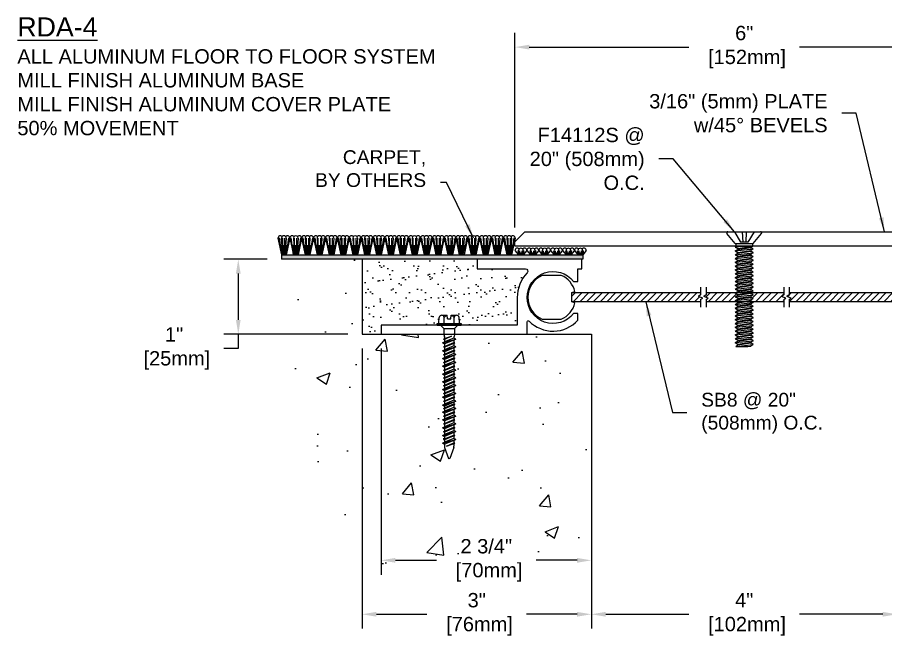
# Model space of a CAD drawing. Header units: inches. Extents: x 1.8 to 35.6, y -0.7 to 7.4.
# Drawn here: x 1.84 to 13.21, y -0.73 to 7.36 of the extents above; entities that cross this region are included whole.
import ezdxf

# ---------------------------------------------------------------- set-up
doc = ezdxf.new("R2010")
doc.units = ezdxf.units.IN
doc.header["$MEASUREMENT"] = 0
for name, color, linetype in [('Anchors', 4, 'Continuous'), ('Conditions', 1, 'Continuous'), ('Dimensions', 3, 'Continuous'), ('Metals', 7, 'Continuous'), ('TEXT', 2, 'Continuous')]:
    doc.layers.add(name, color=color, linetype=linetype)
doc.styles.add('ARIAL', font='arial.ttf')
doc.styles.get("Standard").update_dxf_attribs({"font": 'arial.ttf'})
doc.dimstyles.new('Arial', dxfattribs={"dimtxt": 0.1875, "dimasz": 0.1875, "dimexe": 0.1875, "dimexo": 0.1875, "dimgap": 0.1875, "dimtad": 0, "dimtih": 1, "dimtoh": 1, "dimdec": 4, "dimzin": 3, "dimdsep": 46, "dimlunit": 4, "dimtxsty": 'ARIAL', "dimcen": 0.1875, "dimadec": 0, "dimazin": 0, "dimtfac": 1, "dimtdec": 4, "dimtofl": 0, "dimtmove": 0, "dimatfit": 3, "dimfxl": 0, "dimfrac": 2, "dimtolj": 1, "dimtzin": 0, "dimarcsym": 0})

# ---------------------------------------------------------------- blocks, each defined once
blk = doc.blocks.new('F14112S')
for p, q in [((-0.214, 0), (0.214, 0)), ((-0.128, 0), (-0.047, -0.137)), ((-0.025, 0), (-0.02, -0.137)), ((0.025, 0), (0.02, -0.137)), ((0.128, 0), (0.048, -0.137)), ((-0.119, -0.155), (-0.226, -0.024)), ((0.119, -0.155), (0.226, -0.024)), ((-0.119, -0.155), (0.119, -0.155)), ((-0.119, -0.2), (-0.108, -0.195)), ((-0.119, -0.2), (-0.068, -0.195)), ((-0.119, -0.2), (-0.085, -0.22)), ((-0.119, -0.25), (0.119, -0.225)), ((-0.108, -0.155), (-0.108, -0.195)), ((0.108, -0.195), (-0.108, -0.195)), ((-0.085, -0.22), (0.085, -0.195)), ((-0.085, -0.23), (0.085, -0.205)), ((-0.085, -0.22), (-0.085, -0.23)), ((0.048, -0.137), (-0.047, -0.137)), ((0.108, -0.195), (0.085, -0.205)), ((0.119, -0.225), (0.085, -0.205)), ((0.119, -0.225), (0.085, -0.245)), ((0.108, -0.155), (0.108, -0.195)), ((-0.119, -0.25), (-0.085, -0.23)), ((-0.119, -0.25), (-0.085, -0.27)), ((-0.119, -0.3), (0.119, -0.275)), ((-0.119, -0.3), (-0.085, -0.28)), ((-0.119, -0.3), (-0.085, -0.32)), ((-0.119, -0.35), (0.119, -0.325)), ((-0.119, -0.35), (-0.085, -0.33)), ((-0.085, -0.27), (0.085, -0.245)), ((-0.085, -0.28), (0.085, -0.255)), ((-0.085, -0.27), (-0.085, -0.28)), ((-0.085, -0.32), (0.085, -0.295)), ((-0.085, -0.33), (0.085, -0.305)), ((-0.085, -0.32), (-0.085, -0.33)), ((0.085, -0.245), (0.085, -0.255)), ((0.119, -0.275), (0.085, -0.255)), ((0.119, -0.275), (0.085, -0.295)), ((0.085, -0.295), (0.085, -0.305)), ((0.119, -0.325), (0.085, -0.305)), ((0.119, -0.325), (0.085, -0.345)), ((-0.119, -0.35), (-0.085, -0.37)), ((-0.119, -0.4), (0.119, -0.375)), ((-0.119, -0.4), (-0.085, -0.38)), ((-0.119, -0.4), (-0.085, -0.42)), ((-0.119, -0.45), (0.119, -0.425)), ((-0.119, -0.45), (-0.085, -0.43)), ((-0.119, -0.45), (-0.085, -0.47)), ((-0.085, -0.37), (0.085, -0.345)), ((-0.085, -0.38), (0.085, -0.355)), ((-0.085, -0.37), (-0.085, -0.38)), ((-0.085, -0.42), (0.085, -0.395)), ((-0.085, -0.43), (0.085, -0.405)), ((-0.085, -0.42), (-0.085, -0.43)), ((-0.085, -0.47), (0.085, -0.445)), ((0.085, -0.345), (0.085, -0.355)), ((0.119, -0.375), (0.085, -0.355)), ((0.119, -0.375), (0.085, -0.395)), ((0.085, -0.395), (0.085, -0.405)), ((0.119, -0.425), (0.085, -0.405)), ((0.119, -0.425), (0.085, -0.445)), ((0.085, -0.445), (0.085, -0.455)), ((-0.119, -0.5), (0.119, -0.475)), ((-0.119, -0.5), (-0.085, -0.48)), ((-0.119, -0.5), (-0.085, -0.52)), ((-0.119, -0.55), (0.119, -0.525)), ((-0.119, -0.55), (-0.085, -0.53)), ((-0.119, -0.55), (-0.085, -0.57)), ((-0.085, -0.48), (0.085, -0.455)), ((-0.085, -0.47), (-0.085, -0.48)), ((-0.085, -0.52), (0.085, -0.495)), ((-0.085, -0.53), (0.085, -0.505)), ((-0.085, -0.52), (-0.085, -0.53)), ((-0.085, -0.57), (0.085, -0.545)), ((-0.085, -0.58), (0.085, -0.555)), ((0.119, -0.475), (0.085, -0.455)), ((0.119, -0.475), (0.085, -0.495)), ((0.085, -0.495), (0.085, -0.505)), ((0.119, -0.525), (0.085, -0.505)), ((0.119, -0.525), (0.085, -0.545)), ((0.085, -0.545), (0.085, -0.555)), ((0.119, -0.575), (0.085, -0.555)), ((-0.119, -0.6), (0.119, -0.575)), ((-0.119, -0.6), (-0.085, -0.58)), ((-0.119, -0.6), (-0.085, -0.62)), ((-0.119, -0.65), (0.119, -0.625)), ((-0.119, -0.65), (-0.085, -0.63)), ((-0.119, -0.65), (-0.085, -0.67)), ((-0.119, -0.7), (0.119, -0.675)), ((-0.119, -0.7), (-0.085, -0.68)), ((-0.085, -0.57), (-0.085, -0.58)), ((-0.085, -0.62), (0.085, -0.595)), ((-0.085, -0.63), (0.085, -0.605)), ((-0.085, -0.62), (-0.085, -0.63)), ((-0.085, -0.67), (0.085, -0.645)), ((-0.085, -0.68), (0.085, -0.655)), ((-0.085, -0.67), (-0.085, -0.68)), ((0.119, -0.575), (0.085, -0.595)), ((0.085, -0.595), (0.085, -0.605)), ((0.119, -0.625), (0.085, -0.605)), ((0.119, -0.625), (0.085, -0.645)), ((0.085, -0.645), (0.085, -0.655)), ((0.119, -0.675), (0.085, -0.655)), ((0.119, -0.675), (0.085, -0.695)), ((-0.119, -0.7), (-0.085, -0.72)), ((-0.119, -0.75), (0.119, -0.725)), ((-0.119, -0.75), (-0.085, -0.73)), ((-0.119, -0.75), (-0.085, -0.77)), ((-0.119, -0.8), (0.119, -0.775)), ((-0.119, -0.8), (-0.085, -0.78)), ((-0.085, -0.72), (0.085, -0.695)), ((-0.085, -0.73), (0.085, -0.705)), ((-0.085, -0.72), (-0.085, -0.73)), ((-0.085, -0.77), (0.085, -0.745)), ((-0.085, -0.78), (0.085, -0.755)), ((-0.085, -0.77), (-0.085, -0.78)), ((-0.085, -0.82), (0.085, -0.795)), ((0.085, -0.695), (0.085, -0.705)), ((0.119, -0.725), (0.085, -0.705)), ((0.119, -0.725), (0.085, -0.745)), ((0.085, -0.745), (0.085, -0.755)), ((0.119, -0.775), (0.085, -0.755)), ((0.119, -0.775), (0.085, -0.795)), ((0.085, -0.795), (0.085, -0.805)), ((-0.119, -0.8), (-0.085, -0.82)), ((-0.119, -0.85), (0.119, -0.825)), ((-0.119, -0.85), (-0.085, -0.83)), ((-0.119, -0.85), (-0.085, -0.87)), ((-0.119, -0.9), (0.119, -0.875)), ((-0.119, -0.9), (-0.085, -0.88)), ((-0.119, -0.9), (-0.085, -0.92)), ((-0.085, -0.83), (0.085, -0.805)), ((-0.085, -0.82), (-0.085, -0.83)), ((-0.085, -0.87), (0.085, -0.845)), ((-0.085, -0.88), (0.085, -0.855)), ((-0.085, -0.87), (-0.085, -0.88)), ((-0.085, -0.92), (0.085, -0.895)), ((-0.085, -0.93), (0.085, -0.905)), ((0.119, -0.825), (0.085, -0.805)), ((0.119, -0.825), (0.085, -0.845)), ((0.085, -0.845), (0.085, -0.855)), ((0.119, -0.875), (0.085, -0.855)), ((0.119, -0.875), (0.085, -0.895)), ((0.085, -0.895), (0.085, -0.905)), ((0.119, -0.925), (0.085, -0.905)), ((-0.119, -0.95), (0.119, -0.925)), ((-0.119, -0.95), (-0.085, -0.93)), ((-0.119, -0.95), (-0.085, -0.97)), ((-0.119, -1), (0.119, -0.975)), ((-0.119, -1), (-0.085, -0.98)), ((-0.119, -1), (-0.085, -1.02)), ((-0.085, -0.92), (-0.085, -0.93)), ((-0.085, -0.97), (0.085, -0.945)), ((-0.085, -0.98), (0.085, -0.955)), ((-0.085, -0.97), (-0.085, -0.98)), ((-0.085, -1.02), (0.085, -0.995)), ((-0.085, -1.03), (0.085, -1.005)), ((-0.085, -1.02), (-0.085, -1.03)), ((0.119, -0.925), (0.085, -0.945)), ((0.085, -0.945), (0.085, -0.955)), ((0.119, -0.975), (0.085, -0.955)), ((0.119, -0.975), (0.085, -0.995)), ((0.085, -0.995), (0.085, -1.005)), ((0.119, -1.025), (0.085, -1.005)), ((-0.119, -1.05), (0.119, -1.025)), ((-0.119, -1.05), (-0.085, -1.03)), ((-0.119, -1.05), (-0.085, -1.07)), ((-0.119, -1.1), (0.119, -1.075)), ((-0.119, -1.1), (-0.085, -1.08)), ((-0.119, -1.1), (-0.085, -1.12)), ((-0.119, -1.15), (0.119, -1.125)), ((-0.119, -1.15), (-0.085, -1.13)), ((-0.085, -1.07), (0.085, -1.045)), ((-0.085, -1.08), (0.085, -1.055)), ((-0.085, -1.07), (-0.085, -1.08)), ((-0.085, -1.12), (0.085, -1.095)), ((-0.085, -1.13), (0.085, -1.105)), ((-0.085, -1.12), (-0.085, -1.13)), ((0.119, -1.025), (0.085, -1.045)), ((0.085, -1.045), (0.085, -1.055)), ((0.119, -1.075), (0.085, -1.055)), ((0.119, -1.075), (0.085, -1.095)), ((0.085, -1.095), (0.085, -1.105)), ((0.119, -1.125), (0.085, -1.105)), ((0.119, -1.125), (0.085, -1.145)), ((-0.119, -1.15), (-0.085, -1.17)), ((-0.119, -1.2), (0.119, -1.175)), ((-0.119, -1.2), (-0.085, -1.18)), ((-0.119, -1.2), (-0.085, -1.22)), ((-0.119, -1.25), (0.119, -1.225)), ((-0.119, -1.25), (-0.085, -1.23)), ((-0.085, -1.17), (0.085, -1.145)), ((-0.085, -1.18), (0.085, -1.155)), ((-0.085, -1.17), (-0.085, -1.18)), ((-0.085, -1.22), (0.085, -1.195)), ((-0.085, -1.23), (0.085, -1.205)), ((-0.085, -1.22), (-0.085, -1.23)), ((-0.085, -1.27), (0.085, -1.245)), ((0.085, -1.145), (0.085, -1.155)), ((0.119, -1.175), (0.085, -1.155)), ((0.119, -1.175), (0.085, -1.195)), ((0.085, -1.195), (0.085, -1.205)), ((0.119, -1.225), (0.085, -1.205)), ((0.119, -1.225), (0.085, -1.245)), ((0.085, -1.245), (0.085, -1.255)), ((-0.119, -1.25), (-0.085, -1.27)), ((-0.119, -1.3), (0.119, -1.275)), ((-0.119, -1.3), (-0.085, -1.28)), ((-0.119, -1.3), (-0.085, -1.32)), ((-0.119, -1.35), (0.119, -1.325)), ((-0.119, -1.35), (-0.085, -1.33)), ((-0.119, -1.35), (-0.085, -1.37)), ((-0.085, -1.28), (0.085, -1.255)), ((-0.085, -1.27), (-0.085, -1.28)), ((-0.085, -1.32), (0.085, -1.295)), ((-0.085, -1.33), (0.085, -1.305)), ((-0.085, -1.32), (-0.085, -1.33)), ((-0.085, -1.37), (0.085, -1.345)), ((-0.085, -1.38), (0.085, -1.355)), ((0.119, -1.275), (0.085, -1.255)), ((0.119, -1.275), (0.085, -1.295)), ((0.085, -1.295), (0.085, -1.305)), ((0.119, -1.325), (0.085, -1.305)), ((0.119, -1.325), (0.085, -1.345)), ((0.085, -1.345), (0.085, -1.355)), ((0.119, -1.375), (0.085, -1.355)), ((-0.119, -1.4), (0.119, -1.375)), ((-0.119, -1.4), (-0.085, -1.38)), ((-0.119, -1.4), (-0.085, -1.42)), ((-0.119, -1.45), (0.119, -1.425)), ((-0.119, -1.45), (-0.085, -1.43)), ((-0.119, -1.45), (-0.085, -1.47)), ((-0.11, -1.5), (0.119, -1.475)), ((-0.085, -1.37), (-0.085, -1.38)), ((-0.085, -1.42), (0.085, -1.395)), ((-0.085, -1.43), (0.085, -1.405)), ((-0.085, -1.42), (-0.085, -1.43)), ((-0.085, -1.47), (0.085, -1.445)), ((-0.085, -1.48), (0.085, -1.455)), ((-0.085, -1.47), (-0.085, -1.48)), ((0.119, -1.375), (0.085, -1.395)), ((0.085, -1.395), (0.085, -1.405)), ((0.119, -1.425), (0.085, -1.405)), ((0.119, -1.425), (0.085, -1.445)), ((0.085, -1.445), (0.085, -1.455)), ((0.119, -1.475), (0.085, -1.455)), ((0.119, -1.475), (0.085, -1.495)), ((-0.11, -1.5), (-0.085, -1.48)), ((-0.11, -1.5), (0.048, -1.5)), ((0.048, -1.5), (0.085, -1.495))]:
    blk.add_line(p, q)
for centre, start, end in [((-0.214, -0.015), 90, 219.032), ((0.214, -0.015), 320.968, 90)]:
    blk.add_arc(centre, 0.015, start, end)
blk = doc.blocks.new('*D11')
at = {"layer": 'Defpoints', "color": 0}
for p in [(14.355, 6.967), (8.355, 4.421), (14.355, 4.361)]:
    blk.add_point(p, dxfattribs=at)
at = {"layer": 'Dimensions', "color": 0, "lineweight": -2}
for p, q in [((8.355, 4.609), (8.355, 7.154)), ((14.355, 4.549), (14.355, 7.154)), ((8.542, 6.967), (10.63, 6.967)), ((14.167, 6.967), (12.079, 6.967))]:
    blk.add_line(p, q, dxfattribs=at)
at = {"layer": 'Dimensions', "color": 0}
for points in [[(8.542, 6.998), (8.542, 6.936), (8.355, 6.967)], [(14.167, 6.998), (14.167, 6.936), (14.355, 6.967)]]:
    blk.add_solid(points, dxfattribs=at)
at = {"layer": 'Dimensions', "color": 0, "insert": (11.355, 6.967), "char_height": 0.1875, "attachment_point": 5, "style": 'ARIAL'}
blk.add_mtext('\\A1;6"\\P [152mm]', dxfattribs=at)
blk = doc.blocks.new('*D12')
at = {"layer": 'Defpoints', "color": 0}
for p in [(9.355, 0.196), (13.355, 0.196), (13.355, -0.453)]:
    blk.add_point(p, dxfattribs=at)
at = {"layer": 'Dimensions', "color": 0, "lineweight": -2}
for p, q in [((9.355, 0.009), (9.355, -0.64)), ((13.355, 0.009), (13.355, -0.64)), ((9.542, -0.453), (10.63, -0.453)), ((13.167, -0.453), (12.079, -0.453))]:
    blk.add_line(p, q, dxfattribs=at)
at = {"layer": 'Dimensions', "color": 0}
for points in [[(9.542, -0.422), (9.542, -0.484), (9.355, -0.453)], [(13.167, -0.422), (13.167, -0.484), (13.355, -0.453)]]:
    blk.add_solid(points, dxfattribs=at)
at = {"layer": 'Dimensions', "color": 0, "insert": (11.355, -0.453), "char_height": 0.1875, "attachment_point": 5, "style": 'ARIAL'}
blk.add_mtext('\\A1;4"\\P [102mm]', dxfattribs=at)
blk = doc.blocks.new('*D13')
at = {"layer": 'Defpoints', "color": 0}
for p in [(5.3, 4.191), (4.735, 3.211), (6.355, 3.211)]:
    blk.add_point(p, dxfattribs=at)
at = {"layer": 'Dimensions', "color": 0, "lineweight": -2}
for p, q in [((5.113, 4.191), (4.548, 4.191)), ((4.735, 4.004), (4.735, 3.399)), ((6.167, 3.211), (4.548, 3.211)), ((4.735, 3.211), (4.735, 3.024)), ((4.735, 3.024), (4.548, 3.024))]:
    blk.add_line(p, q, dxfattribs=at)
at = {"layer": 'Dimensions', "color": 0}
for points in [[(4.704, 4.004), (4.766, 4.004), (4.735, 4.191)], [(4.704, 3.399), (4.766, 3.399), (4.735, 3.211)]]:
    blk.add_solid(points, dxfattribs=at)
at = {"layer": 'Dimensions', "color": 0, "insert": (3.895, 3.024), "char_height": 0.1875, "attachment_point": 5, "style": 'ARIAL'}
blk.add_mtext('\\A1;1"\\P [25mm]', dxfattribs=at)
blk = doc.blocks.new('TH316134')
for p, q in [((-0.097, 0.128), (-0.027, 0.128)), ((-0.023, 0.082), (-0.027, 0.128)), ((0.023, 0.082), (0.027, 0.128)), ((0.027, 0.128), (0.097, 0.128)), ((-0.157, 0), (-0.157, 0.019)), ((-0.157, 0.019), (0.157, 0.019)), ((-0.157, 0), (0.157, 0)), ((-0.135, 0.029), (-0.129, 0.1)), ((-0.115, 0), (-0.07, -0.045)), ((-0.065, 0.019), (-0.065, 0.1)), ((-0.023, 0.082), (0.023, 0.082)), ((0.064, 0.019), (0.064, 0.1)), ((0.115, 0), (0.07, -0.045)), ((0.135, 0.029), (0.129, 0.1)), ((0.157, 0.019), (0.157, 0)), ((-0.07, -0.045), (-0.07, -0.112)), ((-0.07, -0.045), (0.07, -0.045)), ((0.07, -0.045), (0.07, -0.112)), ((-0.086, -0.234), (0.086, -0.184)), ((-0.086, -0.234), (-0.062, -0.221)), ((-0.074, -0.184), (0.032, -0.147)), ((-0.074, -0.184), (-0.062, -0.177)), ((-0.074, -0.184), (-0.062, -0.19)), ((-0.069, -0.122), (-0.063, -0.148)), ((-0.062, -0.177), (0.032, -0.147)), ((0.032, -0.147), (-0.062, -0.19)), ((-0.062, -0.157), (-0.062, -0.177)), ((0.062, -0.171), (-0.062, -0.221)), ((-0.062, -0.19), (-0.062, -0.221)), ((0.062, -0.197), (-0.062, -0.247)), ((0.062, -0.157), (0.062, -0.171)), ((0.086, -0.184), (0.062, -0.171)), ((0.086, -0.184), (0.062, -0.197)), ((0.062, -0.197), (0.062, -0.228)), ((0.069, -0.122), (0.063, -0.148)), ((-0.086, -0.234), (-0.062, -0.247)), ((-0.086, -0.336), (0.086, -0.285)), ((-0.086, -0.336), (-0.062, -0.323)), ((-0.086, -0.336), (-0.062, -0.349)), ((-0.074, -0.285), (0.074, -0.234)), ((-0.074, -0.285), (-0.062, -0.279)), ((-0.074, -0.285), (-0.062, -0.291)), ((-0.074, -0.387), (0.074, -0.336)), ((-0.062, -0.279), (0.062, -0.228)), ((0.062, -0.241), (-0.062, -0.291)), ((-0.062, -0.247), (-0.062, -0.279)), ((0.062, -0.272), (-0.062, -0.323)), ((-0.062, -0.291), (-0.062, -0.323)), ((0.062, -0.298), (-0.062, -0.349)), ((-0.062, -0.381), (0.062, -0.33)), ((0.074, -0.234), (0.062, -0.228)), ((0.074, -0.234), (0.062, -0.241)), ((0.062, -0.241), (0.062, -0.272)), ((0.086, -0.285), (0.062, -0.272)), ((0.086, -0.285), (0.062, -0.298)), ((0.062, -0.298), (0.062, -0.33)), ((0.074, -0.336), (0.062, -0.33)), ((0.074, -0.336), (0.062, -0.342)), ((-0.086, -0.437), (0.086, -0.387)), ((-0.086, -0.437), (-0.062, -0.425)), ((-0.086, -0.437), (-0.062, -0.45)), ((-0.074, -0.387), (-0.062, -0.381)), ((-0.074, -0.387), (-0.062, -0.393)), ((-0.074, -0.488), (0.074, -0.437)), ((0.062, -0.342), (-0.062, -0.393)), ((-0.062, -0.349), (-0.062, -0.381)), ((0.062, -0.374), (-0.062, -0.425)), ((-0.062, -0.393), (-0.062, -0.425)), ((0.062, -0.4), (-0.062, -0.45)), ((-0.062, -0.482), (0.062, -0.431)), ((0.062, -0.444), (-0.062, -0.494)), ((-0.062, -0.45), (-0.062, -0.482)), ((0.062, -0.342), (0.062, -0.374)), ((0.086, -0.387), (0.062, -0.374)), ((0.086, -0.387), (0.062, -0.4)), ((0.062, -0.4), (0.062, -0.431)), ((0.074, -0.437), (0.062, -0.431)), ((0.074, -0.437), (0.062, -0.444)), ((0.062, -0.444), (0.062, -0.475)), ((-0.086, -0.539), (0.086, -0.488)), ((-0.086, -0.539), (-0.062, -0.526)), ((-0.086, -0.539), (-0.062, -0.552)), ((-0.074, -0.488), (-0.062, -0.482)), ((-0.074, -0.488), (-0.062, -0.494)), ((-0.074, -0.59), (0.074, -0.539)), ((0.062, -0.475), (-0.062, -0.526)), ((-0.062, -0.494), (-0.062, -0.526)), ((0.062, -0.501), (-0.062, -0.552)), ((-0.062, -0.584), (0.062, -0.533)), ((0.062, -0.545), (-0.062, -0.596)), ((-0.062, -0.552), (-0.062, -0.584)), ((0.086, -0.488), (0.062, -0.475)), ((0.086, -0.488), (0.062, -0.501)), ((0.062, -0.501), (0.062, -0.533)), ((0.074, -0.539), (0.062, -0.533)), ((0.074, -0.539), (0.062, -0.545)), ((0.062, -0.545), (0.062, -0.577)), ((-0.086, -0.641), (0.086, -0.59)), ((-0.086, -0.641), (-0.062, -0.628)), ((-0.086, -0.641), (-0.062, -0.654)), ((-0.074, -0.59), (-0.062, -0.584)), ((-0.074, -0.59), (-0.062, -0.596)), ((-0.074, -0.691), (0.074, -0.641)), ((0.062, -0.577), (-0.062, -0.628)), ((-0.062, -0.596), (-0.062, -0.628)), ((0.062, -0.603), (-0.062, -0.654)), ((-0.062, -0.685), (0.062, -0.634)), ((0.062, -0.647), (-0.062, -0.698)), ((-0.062, -0.654), (-0.062, -0.685)), ((0.062, -0.678), (-0.062, -0.729)), ((0.086, -0.59), (0.062, -0.577)), ((0.086, -0.59), (0.062, -0.603)), ((0.062, -0.603), (0.062, -0.634)), ((0.074, -0.641), (0.062, -0.634)), ((0.074, -0.641), (0.062, -0.647)), ((0.062, -0.647), (0.062, -0.678)), ((0.086, -0.691), (0.062, -0.678)), ((-0.086, -0.742), (0.086, -0.691)), ((-0.086, -0.742), (-0.062, -0.729)), ((-0.086, -0.742), (-0.062, -0.755)), ((-0.086, -0.844), (0.086, -0.793)), ((-0.074, -0.691), (-0.062, -0.685)), ((-0.074, -0.691), (-0.062, -0.698)), ((-0.074, -0.793), (0.074, -0.742)), ((-0.074, -0.793), (-0.062, -0.787)), ((-0.074, -0.793), (-0.062, -0.799)), ((-0.062, -0.698), (-0.062, -0.729)), ((0.062, -0.704), (-0.062, -0.755)), ((-0.062, -0.787), (0.062, -0.736)), ((0.062, -0.748), (-0.062, -0.799)), ((-0.062, -0.755), (-0.062, -0.787)), ((0.062, -0.78), (-0.062, -0.831)), ((0.086, -0.691), (0.062, -0.704)), ((0.062, -0.704), (0.062, -0.736)), ((0.074, -0.742), (0.062, -0.736)), ((0.074, -0.742), (0.062, -0.748)), ((0.062, -0.748), (0.062, -0.78)), ((0.086, -0.793), (0.062, -0.78)), ((0.086, -0.793), (0.062, -0.806)), ((-0.086, -0.844), (-0.062, -0.831)), ((-0.086, -0.844), (-0.062, -0.857)), ((-0.086, -0.945), (0.086, -0.895)), ((-0.074, -0.895), (0.074, -0.844)), ((-0.074, -0.895), (-0.062, -0.888)), ((-0.074, -0.895), (-0.062, -0.901)), ((-0.062, -0.799), (-0.062, -0.831)), ((0.062, -0.806), (-0.062, -0.857)), ((-0.062, -0.888), (0.062, -0.838)), ((0.062, -0.85), (-0.062, -0.901)), ((-0.062, -0.857), (-0.062, -0.888)), ((0.062, -0.882), (-0.062, -0.932)), ((-0.062, -0.901), (-0.062, -0.932)), ((0.062, -0.907), (-0.062, -0.958)), ((0.062, -0.806), (0.062, -0.838)), ((0.074, -0.844), (0.062, -0.838)), ((0.074, -0.844), (0.062, -0.85)), ((0.062, -0.85), (0.062, -0.882)), ((0.086, -0.895), (0.062, -0.882)), ((0.086, -0.895), (0.062, -0.907)), ((0.062, -0.907), (0.062, -0.939)), ((-0.086, -0.945), (-0.062, -0.932)), ((-0.086, -0.945), (-0.062, -0.958)), ((-0.086, -1.047), (0.086, -0.996)), ((-0.074, -0.996), (0.074, -0.945)), ((-0.074, -0.996), (-0.062, -0.99)), ((-0.074, -0.996), (-0.062, -1.002)), ((-0.062, -0.99), (0.062, -0.939)), ((0.062, -0.951), (-0.062, -1.002)), ((-0.062, -0.958), (-0.062, -0.99)), ((0.062, -0.983), (-0.062, -1.034)), ((-0.062, -1.002), (-0.062, -1.034)), ((0.062, -1.009), (-0.062, -1.06)), ((0.074, -0.945), (0.062, -0.939)), ((0.074, -0.945), (0.062, -0.951)), ((0.062, -0.951), (0.062, -0.983)), ((0.086, -0.996), (0.062, -0.983)), ((0.086, -0.996), (0.062, -1.009)), ((0.062, -1.001), (0.062, -1.033)), ((-0.086, -1.047), (-0.062, -1.034)), ((-0.086, -1.047), (-0.062, -1.06)), ((-0.086, -1.141), (0.086, -1.09)), ((-0.086, -1.141), (-0.062, -1.128)), ((-0.074, -1.09), (0.074, -1.039)), ((-0.074, -1.09), (-0.062, -1.084)), ((-0.074, -1.09), (-0.062, -1.096)), ((-0.062, -1.084), (0.062, -1.033)), ((0.062, -1.045), (-0.062, -1.096)), ((-0.062, -1.052), (-0.062, -1.084)), ((0.062, -1.077), (-0.062, -1.128)), ((-0.062, -1.096), (-0.062, -1.128)), ((0.062, -1.103), (-0.062, -1.154)), ((-0.062, -1.185), (0.062, -1.134)), ((0.074, -1.039), (0.062, -1.033)), ((0.074, -1.039), (0.062, -1.045)), ((0.062, -1.045), (0.062, -1.077)), ((0.086, -1.09), (0.062, -1.077)), ((0.086, -1.09), (0.062, -1.103)), ((0.062, -1.103), (0.062, -1.134)), ((0.074, -1.141), (0.062, -1.134)), ((-0.086, -1.141), (-0.062, -1.154)), ((-0.086, -1.242), (0.086, -1.191)), ((-0.086, -1.242), (-0.062, -1.229)), ((-0.086, -1.242), (-0.062, -1.255)), ((-0.074, -1.191), (0.074, -1.141)), ((-0.074, -1.191), (-0.062, -1.185)), ((-0.074, -1.191), (-0.062, -1.198)), ((-0.074, -1.293), (0.074, -1.242)), ((0.062, -1.147), (-0.062, -1.198)), ((-0.062, -1.154), (-0.062, -1.185)), ((0.062, -1.178), (-0.062, -1.229)), ((-0.062, -1.198), (-0.062, -1.229)), ((0.062, -1.204), (-0.062, -1.255)), ((-0.062, -1.287), (0.062, -1.236)), ((0.062, -1.248), (-0.062, -1.299)), ((0.074, -1.141), (0.062, -1.147)), ((0.062, -1.147), (0.062, -1.178)), ((0.086, -1.191), (0.062, -1.178)), ((0.086, -1.191), (0.062, -1.204)), ((0.062, -1.204), (0.062, -1.236)), ((0.074, -1.242), (0.062, -1.236)), ((0.074, -1.242), (0.062, -1.248)), ((0.062, -1.248), (0.062, -1.28)), ((-0.086, -1.344), (0.086, -1.293)), ((-0.086, -1.344), (-0.062, -1.331)), ((-0.086, -1.344), (-0.062, -1.357)), ((-0.074, -1.293), (-0.062, -1.287)), ((-0.074, -1.293), (-0.062, -1.299)), ((-0.074, -1.395), (0.074, -1.344)), ((-0.062, -1.255), (-0.062, -1.287)), ((0.062, -1.28), (-0.062, -1.331)), ((-0.062, -1.299), (-0.062, -1.331)), ((0.062, -1.306), (-0.062, -1.357)), ((-0.062, -1.388), (0.062, -1.338)), ((0.062, -1.35), (-0.062, -1.401)), ((-0.062, -1.357), (-0.062, -1.388)), ((0.086, -1.293), (0.062, -1.28)), ((0.086, -1.293), (0.062, -1.306)), ((0.062, -1.306), (0.062, -1.338)), ((0.074, -1.344), (0.062, -1.338)), ((0.074, -1.344), (0.062, -1.35)), ((0.062, -1.35), (0.062, -1.382)), ((-0.086, -1.445), (0.086, -1.395)), ((-0.086, -1.445), (-0.062, -1.432)), ((-0.086, -1.445), (-0.062, -1.458)), ((-0.074, -1.395), (-0.062, -1.388)), ((-0.074, -1.395), (-0.062, -1.401)), ((-0.074, -1.496), (0.074, -1.445)), ((0.062, -1.382), (-0.062, -1.432)), ((-0.062, -1.401), (-0.062, -1.432)), ((0.062, -1.407), (-0.062, -1.458)), ((-0.062, -1.49), (0.062, -1.439)), ((0.062, -1.451), (-0.062, -1.502)), ((-0.062, -1.458), (-0.062, -1.49)), ((0.086, -1.395), (0.062, -1.382)), ((0.086, -1.395), (0.062, -1.407)), ((0.062, -1.407), (0.062, -1.439)), ((0.074, -1.445), (0.062, -1.439)), ((0.074, -1.445), (0.062, -1.451)), ((0.062, -1.451), (0.062, -1.483)), ((-0.086, -1.547), (0.086, -1.496)), ((-0.086, -1.547), (-0.062, -1.534)), ((-0.086, -1.547), (-0.062, -1.56)), ((-0.074, -1.496), (-0.062, -1.49)), ((-0.074, -1.496), (-0.062, -1.502)), ((0.062, -1.483), (-0.062, -1.534)), ((-0.062, -1.502), (-0.062, -1.534)), ((0.062, -1.509), (-0.062, -1.56)), ((-0.062, -1.56), (-0.062, -1.586)), ((-0.034, -1.584), (0.062, -1.541)), ((-0.034, -1.584), (0.074, -1.547)), ((0.062, -1.553), (-0.034, -1.584)), ((0.086, -1.496), (0.062, -1.483)), ((0.086, -1.496), (0.062, -1.509)), ((0.062, -1.509), (0.062, -1.541)), ((0.074, -1.547), (0.062, -1.541)), ((0.074, -1.547), (0.062, -1.553)), ((0.062, -1.553), (0.062, -1.586)), ((-0.06, -1.601), (-0.01, -1.744)), ((0.06, -1.601), (0.01, -1.744))]:
    blk.add_line(p, q)
for centre, radius, start, end in [((-0.097, 0.095), 0.0327, 9.285, 170.715), ((0, 0.038), 0.0896, 107.4215, 136.0407), ((0, 0.038), 0.0896, 43.9593, 72.5785), ((0.097, 0.095), 0.0327, 9.285, 170.715), ((-0.146, 0.03), 0.0112, 270, 355), ((0.146, 0.03), 0.0112, 185, 270), ((-0.023, -0.112), 0.0465, 180, 191.9357), ((0.023, -0.112), 0.0465, 348.0643, 0), ((-0.109, -0.157), 0.0465, 0, 11.9357), ((0.109, -0.157), 0.0465, 168.0643, 180), ((-0.016, -1.586), 0.0465, 180, 199.3058), ((0.016, -1.586), 0.0465, 340.6942, 0), ((0, -1.739), 0.0106, 204.1001, 335.8999)]:
    blk.add_arc(centre, radius, start, end)
blk = doc.blocks.new('*D14')
at = {"layer": 'Defpoints', "color": 0}
for p in [(6.355, 3.211), (9.355, 1.242), (6.355, -0.453)]:
    blk.add_point(p, dxfattribs=at)
at = {"layer": 'Dimensions', "color": 0, "lineweight": -2}
for p, q in [((6.355, 3.024), (6.355, -0.64)), ((9.355, 1.055), (9.355, -0.64)), ((6.542, -0.453), (7.203, -0.453)), ((9.167, -0.453), (8.507, -0.453))]:
    blk.add_line(p, q, dxfattribs=at)
at = {"layer": 'Dimensions', "color": 0}
for points in [[(6.542, -0.422), (6.542, -0.484), (6.355, -0.453)], [(9.167, -0.422), (9.167, -0.484), (9.355, -0.453)]]:
    blk.add_solid(points, dxfattribs=at)
at = {"layer": 'Dimensions', "color": 0, "insert": (7.855, -0.453), "char_height": 0.1875, "attachment_point": 5, "style": 'ARIAL'}
blk.add_mtext('\\A1;3"\\P [76mm]', dxfattribs=at)
blk = doc.blocks.new('*D15')
at = {"layer": 'Defpoints', "color": 0}
for p in [(6.605, 3.211), (9.355, 1.242), (6.605, 0.253)]:
    blk.add_point(p, dxfattribs=at)
at = {"layer": 'Dimensions', "color": 0, "lineweight": -2}
for p, q in [((6.605, 3.024), (6.605, 0.065)), ((9.355, 1.055), (9.355, 0.065)), ((6.792, 0.253), (7.328, 0.253)), ((9.167, 0.253), (8.632, 0.253))]:
    blk.add_line(p, q, dxfattribs=at)
at = {"layer": 'Dimensions', "color": 0}
for points in [[(6.792, 0.284), (6.792, 0.221), (6.605, 0.253)], [(9.167, 0.284), (9.167, 0.221), (9.355, 0.253)]]:
    blk.add_solid(points, dxfattribs=at)
at = {"layer": 'Dimensions', "color": 0, "insert": (7.98, 0.253), "char_height": 0.1875, "attachment_point": 5, "style": 'ARIAL'}
blk.add_mtext('\\A1;2 3/4"\\P [70mm]', dxfattribs=at)
blk = doc.blocks.new('Bc55')
blk.add_lwpolyline([(1.38, 0.855), (2.013, 0.855, -0.659567), (2.035, 0.804, 0.192706), (1.905, 0.48), (1.905, 0.12), (0.125, 0.12), (0.125, 0), (2.035, 0), (2.035, 0.162, -0.671875), (2.061, 0.172, 0.430668), (2.7, 0.183), (2.7, 0.27), (2.642, 0.27, -2.892356), (2.642, 0.69), (2.7, 0.69), (2.7, 0.855), (2.75, 0.855), (2.75, 0.98), (1.38, 0.98)], format="xyb", close=True)
blk = doc.blocks.new('carpet-teeth2')
for points in [[(1.048, 1.253), (1.095, 1.033)], [(1.064, 1.255), (1.095, 1.033)], [(1.111, 1.033), (1.111, 1.253)], [(1.141, 1.033), (1.141, 1.253)], [(1.157, 1.253), (1.141, 1.033)], [(1.189, 1.255), (1.157, 1.033)], [(1.204, 1.253), (1.157, 1.033)], [(1.204, 1.253), (1.251, 1.033)], [(1.219, 1.255), (1.25, 1.033)], [(1.251, 1.253), (1.266, 1.033)], [(1.266, 1.033), (1.266, 1.253)], [(1.297, 1.033), (1.297, 1.253)], [(1.312, 1.253), (1.297, 1.033)], [(1.344, 1.255), (1.313, 1.033)], [(1.359, 1.253), (1.313, 1.033)], [(1.359, 1.253), (1.406, 1.033)], [(1.374, 1.255), (1.406, 1.033)], [(1.406, 1.253), (1.422, 1.033)], [(1.422, 1.033), (1.422, 1.253)], [(1.468, 1.253), (1.452, 1.033)], [(1.452, 1.033), (1.452, 1.253)], [(1.5, 1.255), (1.468, 1.036)], [(1.515, 1.253), (1.468, 1.036)], [(1.515, 1.253), (1.561, 1.033)], [(1.53, 1.255), (1.561, 1.036)], [(1.562, 1.253), (1.577, 1.033)], [(1.577, 1.033), (1.577, 1.253)], [(1.623, 1.253), (1.608, 1.033)], [(1.608, 1.033), (1.608, 1.253)], [(1.67, 1.253), (1.623, 1.033)], [(1.655, 1.255), (1.624, 1.036)], [(1.67, 1.253), (1.717, 1.033)], [(1.685, 1.255), (1.717, 1.033)], [(1.717, 1.253), (1.733, 1.033)], [(1.733, 1.033), (1.733, 1.253)], [(1.779, 1.253), (1.763, 1.033)], [(1.763, 1.033), (1.763, 1.253)], [(1.81, 1.255), (1.779, 1.036)], [(1.825, 1.253), (1.779, 1.033)], [(1.093, 1.158), (1.11, 1.033)], [(1.126, 1.033), (1.126, 1.158)], [(1.16, 1.158), (1.143, 1.038)], [(1.248, 1.158), (1.266, 1.033)], [(1.282, 1.033), (1.282, 1.158)], [(1.315, 1.158), (1.297, 1.033)], [(1.403, 1.158), (1.421, 1.033)], [(1.437, 1.033), (1.437, 1.158)], [(1.471, 1.158), (1.453, 1.038)], [(1.559, 1.158), (1.577, 1.033)], [(1.592, 1.033), (1.592, 1.158)], [(1.626, 1.158), (1.608, 1.033)], [(1.714, 1.158), (1.732, 1.033)], [(1.748, 1.033), (1.748, 1.158)], [(1.781, 1.158), (1.764, 1.033)], [(1.095, 1.033), (1.779, 1.033)]]:
    blk.add_lwpolyline(points)
blk.add_lwpolyline([(1.095, 1.253), (1.111, 1.033)], close=True)
for centre, radius, start, end in [((1.08, 1.253), 0.0312, 41.211, 180), ((1.126, 1.253), 0.0308, 0, 180), ((1.173, 1.253), 0.0312, 0, 138.789), ((1.235, 1.253), 0.0312, 41.211, 180), ((1.282, 1.253), 0.0307, 355.9223, 184.0777), ((1.328, 1.253), 0.0312, 0, 138.789), ((1.391, 1.253), 0.0312, 41.211, 180), ((1.437, 1.253), 0.0308, 0, 180), ((1.483, 1.253), 0.0312, 0, 138.789), ((1.546, 1.253), 0.0312, 41.211, 180), ((1.592, 1.253), 0.0308, 0, 180), ((1.639, 1.253), 0.0312, 0, 138.789), ((1.701, 1.253), 0.0312, 41.211, 180), ((1.748, 1.253), 0.0308, 0, 180), ((1.794, 1.253), 0.0312, 0, 138.789)]:
    blk.add_arc(centre, radius, start, end)
at = {"insert": (1.095, 1.034), "char_height": 0.0000478, "width": 0.00109, "attachment_point": 1}
blk.add_mtext('{\\fArial|b0|i0|c0|p34;BALCO TOOTHBRUSH}', dxfattribs=at)
blk = doc.blocks.new('carpet-teeth2small')
for points in [[(-0.047, 0.057), (0, 0)], [(-0.008, 0.055), (0, 0)], [(0, 0), (0.684, 0)], [(0.011, 0.032), (0.015, 0)], [(0.016, 0), (0.016, 0.055)], [(0.031, 0), (0.031, 0.032)], [(0.062, 0.057), (0.046, 0)], [(0.046, 0), (0.046, 0.055)], [(0.051, 0.032), (0.047, 0.004)], [(0.109, 0.057), (0.062, 0)], [(0.07, 0.055), (0.062, 0)], [(0.109, 0.057), (0.156, 0)], [(0.148, 0.055), (0.155, 0)], [(0.156, 0.057), (0.171, 0)], [(0.166, 0.032), (0.171, 0)], [(0.171, 0), (0.171, 0.055)], [(0.186, 0), (0.186, 0.032)], [(0.217, 0.057), (0.202, 0)], [(0.202, 0), (0.202, 0.055)], [(0.207, 0.032), (0.202, 0)], [(0.264, 0.057), (0.217, 0)], [(0.225, 0.055), (0.218, 0)], [(0.264, 0.057), (0.311, 0)], [(0.303, 0.055), (0.311, 0)], [(0.311, 0.057), (0.327, 0)], [(0.322, 0.032), (0.326, 0)], [(0.327, 0), (0.327, 0.055)], [(0.342, 0), (0.342, 0.032)], [(0.373, 0.057), (0.357, 0)], [(0.357, 0), (0.357, 0.055)], [(0.362, 0.032), (0.358, 0.004)], [(0.42, 0.057), (0.373, 0.002)], [(0.381, 0.055), (0.373, 0.002)], [(0.42, 0.057), (0.466, 0)], [(0.458, 0.055), (0.466, 0.002)], [(0.466, 0.057), (0.482, 0)], [(0.477, 0.032), (0.482, 0)], [(0.482, 0), (0.482, 0.055)], [(0.497, 0), (0.497, 0.032)], [(0.528, 0.057), (0.512, 0)], [(0.512, 0), (0.512, 0.055)], [(0.518, 0.032), (0.513, 0)], [(0.575, 0.057), (0.528, 0)], [(0.536, 0.055), (0.529, 0.002)], [(0.575, 0.057), (0.622, 0)], [(0.614, 0.055), (0.622, 0)], [(0.622, 0.057), (0.637, 0)], [(0.632, 0.032), (0.637, 0)], [(0.637, 0), (0.637, 0.055)], [(0.653, 0), (0.653, 0.032)], [(0.684, 0.057), (0.668, 0)], [(0.668, 0), (0.668, 0.055)], [(0.673, 0.032), (0.668, 0)], [(0.73, 0.057), (0.684, 0)], [(0.692, 0.055), (0.684, 0.002)]]:
    blk.add_lwpolyline(points)
blk.add_lwpolyline([(0, 0.057), (0.016, 0)], close=True)
for centre, radius, start, end in [((-0.015, 0.057), 0.0312, 41.211, 180), ((0.031, 0.057), 0.0308, 0, 180), ((0.078, 0.057), 0.0312, 0, 138.789), ((0.14, 0.057), 0.0312, 41.211, 180), ((0.186, 0.057), 0.0307, 355.9223, 184.0777), ((0.233, 0.057), 0.0312, 0, 138.789), ((0.295, 0.057), 0.0312, 41.211, 180), ((0.342, 0.057), 0.0308, 0, 180), ((0.388, 0.057), 0.0312, 0, 138.789), ((0.451, 0.057), 0.0312, 41.211, 180), ((0.497, 0.057), 0.0308, 0, 180), ((0.544, 0.057), 0.0312, 0, 138.789), ((0.606, 0.057), 0.0312, 41.211, 180), ((0.653, 0.057), 0.0308, 0, 180), ((0.699, 0.057), 0.0312, 0, 138.789)]:
    blk.add_arc(centre, radius, start, end)
at = {"insert": (0, 0), "char_height": 0.0000478, "width": 0.00109, "attachment_point": 1}
blk.add_mtext('{\\fArial|b0|i0|c0|p34;BALCO TOOTHBRUSH}', dxfattribs=at)
blk = doc.blocks.new('CARPET')
at = {"layer": 'Conditions'}
h = blk.add_hatch(dxfattribs=at)
h.set_pattern_fill('EXPAND', color=256, scale=0.125, style=0)
h.set_pattern_definition([(30, (-3.104354, -6.35979), (2e-11, 0.075), [0.0625, -0.0125]), (330, (-3.104354, -6.35979), (0.0649519, 0.0375), [0.0625, -0.0125]), (330, (-3.05023, -6.32854), (0.0649519, 0.0375), [0.0625, -0.0125]), (30, (-3.05023, -6.31604), (2e-11, 0.075), [0.0625, -0.0125])])
h.paths.add_polyline_path([(3.942, 0), (3.942, 0.058), (3.257, 0.058), (0.176, 0.058), (0, 0.058), (0, 0)])
for p, q in [((0, 0.058), (0, 0)), ((3.942, 0), (0, 0)), ((0.176, 0.058), (3.942, 0.058)), ((3.101, 0.058), (3.163, 0.058)), ((3.942, 0.058), (3.942, 0))]:
    blk.add_line(p, q, dxfattribs=at)
for points in [[(3.055, 0.115), (3.101, 0.058)], [(3.163, 0.115), (3.148, 0.058)], [(3.21, 0.115), (3.163, 0.058)], [(3.093, 0.113), (3.101, 0.058)], [(3.112, 0.091), (3.117, 0.058)], [(3.117, 0.058), (3.117, 0.113)], [(3.132, 0.058), (3.132, 0.091)], [(3.148, 0.058), (3.148, 0.113)], [(3.153, 0.091), (3.149, 0.063)], [(3.171, 0.113), (3.163, 0.058)]]:
    blk.add_lwpolyline(points, dxfattribs=at)
blk.add_lwpolyline([(3.102, 0.115), (3.117, 0.058)], close=True, dxfattribs=at)
for centre, radius, start, end in [((3.086, 0.115), 0.0312, 41.211, 180), ((3.132, 0.115), 0.0308, 0, 180), ((3.179, 0.115), 0.0312, 0, 138.789)]:
    blk.add_arc(centre, radius, start, end, dxfattribs=at)
for name, p in [('carpet-teeth2', (-1.095, -0.975)), ('carpet-teeth2', (-0.318, -0.975)), ('carpet-teeth2', (0.459, -0.975)), ('carpet-teeth2', (1.232, -0.975)), ('carpet-teeth2small', (3.257, 0.058))]:
    blk.add_blockref(name, p, dxfattribs=at)
at = {"layer": 'Conditions', "insert": (3.101, 0.058), "char_height": 0.0000478, "width": 0.00109, "attachment_point": 1}
blk.add_mtext('{\\fArial|b0|i0|c0|p34;BALCO TOOTHBRUSH}', dxfattribs=at)
blk = doc.blocks.new('SB8')
h = blk.add_hatch()
h.set_pattern_fill('ANSI31', color=256, scale=0.5, style=0)
h.paths.add_polyline_path([(5.891, 6.451), (5.891, 6.331), (7.577, 6.331), (7.577, 6.361), (7.606, 6.38), (7.549, 6.401), (7.577, 6.421), (7.577, 6.451)])
h.paths.add_polyline_path([(7.647, 6.451), (7.647, 6.421), (7.619, 6.401), (7.676, 6.38), (7.647, 6.361), (7.647, 6.331), (8.053, 6.331), (8.028, 6.345), (8.062, 6.365), (8.062, 6.376), (8.028, 6.395), (8.062, 6.415), (8.062, 6.426), (8.028, 6.445), (8.037, 6.451)])
h.paths.add_polyline_path([(8.664, 6.331), (8.664, 6.361), (8.693, 6.38), (8.636, 6.401), (8.664, 6.421), (8.664, 6.451), (8.232, 6.451), (8.232, 6.44), (8.266, 6.42), (8.232, 6.401), (8.232, 6.39), (8.266, 6.37), (8.232, 6.351), (8.232, 6.34), (8.248, 6.331)])
h.paths.add_polyline_path([(8.734, 6.451), (8.734, 6.421), (8.706, 6.401), (8.763, 6.38), (8.734, 6.361), (8.734, 6.331), (10.839, 6.331), (10.839, 6.451), (10.328, 6.451)])
for p, q in [((7.577, 6.521), (7.577, 6.421)), ((7.647, 6.521), (7.647, 6.421)), ((8.664, 6.521), (8.664, 6.421)), ((8.734, 6.521), (8.734, 6.421)), ((7.577, 6.421), (7.549, 6.401)), ((7.606, 6.38), (7.549, 6.401)), ((7.577, 6.361), (7.606, 6.38)), ((7.647, 6.421), (7.619, 6.401)), ((7.676, 6.38), (7.619, 6.401)), ((7.647, 6.361), (7.676, 6.38)), ((8.664, 6.421), (8.636, 6.401)), ((8.693, 6.38), (8.636, 6.401)), ((8.664, 6.361), (8.693, 6.38)), ((8.734, 6.421), (8.706, 6.401)), ((8.763, 6.38), (8.706, 6.401)), ((8.734, 6.361), (8.763, 6.38)), ((7.577, 6.361), (7.577, 6.261)), ((7.647, 6.361), (7.647, 6.261)), ((8.664, 6.361), (8.664, 6.261)), ((8.734, 6.361), (8.734, 6.261))]:
    blk.add_line(p, q)
for points in [[(5.932, 6.316), (5.891, 6.331), (5.891, 6.451), (5.932, 6.465, 0.233897), (5.754, 6.677), (5.504, 6.677, 0.654654), (5.504, 6.104), (5.754, 6.104, 0.233897)], [(10.839, 6.331), (10.328, 6.331, 0.246328), (10.51, 6.104), (10.76, 6.104, 0.654654), (10.76, 6.677), (10.51, 6.677, 0.246328), (10.328, 6.451), (10.839, 6.451)]]:
    blk.add_lwpolyline(points, format="xyb", close=True)
for points in [[(7.577, 6.331), (5.891, 6.331), (5.891, 6.451), (7.577, 6.451)], [(7.647, 6.451), (8.664, 6.451)], [(8.734, 6.451), (10.839, 6.451), (10.839, 6.331), (8.734, 6.331)], [(8.664, 6.331), (7.647, 6.331)]]:
    blk.add_lwpolyline(points)

msp = doc.modelspace()

# ---------------------------------------------------------------- hatches: boundary and pattern name
at = {"layer": 'Conditions'}
h = msp.add_hatch(dxfattribs=at)
h.set_pattern_fill('AR-CONC', color=256, scale=0.25, style=0)
h.set_pattern_definition([(50, (2.1958, -2.1687), (1.79315, -0.15688), [0.1875, -2.0625]), (355, (2.1958, -2.1687), (-0.34688, 1.88048), [0.15, -1.65]), (100.451, (2.3452, -2.1818), (1.44627, 1.7236), [0.15935, -1.75286]), (46.184, (2.1958, -1.6687), (2.6681, -0.4138), [0.28125, -3.09375]), (96.636, (2.418, -1.7032), (2.33666, 2.4353), [0.239, -2.6293]), (351.184, (2.1958, -1.6687), (2.33665, 2.4353), [0.225, -2.475]), (21, (2.4458, -1.7937), (1.49227, -1.00655), [0.1875, -2.0625]), (326, (2.4458, -1.7937), (0.6083, 1.81288), [0.15, -1.65]), (71.451, (2.5701, -1.8776), (2.10056, 0.80633), [0.15935, -1.75286]), (37.5, (2.19576, -2.1687), (0.0304, 0.832235), [0, -1.63, 0, -1.675, 0, -1.65625]), (7.5, (2.19576, -2.1687), (0.65767, 0.98603), [0, -0.955, 0, -1.5925, 0, -0.63125]), (327.5, (1.63826, -2.1687), (1.334556, -0.056387), [0, -0.625, 0, -1.95, 0, -2.5875]), (317.5, (1.3883, -2.1687), (1.45797, 0.25026), [0, -0.8125, 0, -1.295, 0, -1.8375])])
h.paths.add_polyline_path([(9.35458, 3.21111), (7.56368, 3.21111), (7.55783, 3.18343, 0.05212645), (7.55683, 3.17381), (7.55683, 3.16044), (7.58083, 3.14752), (7.55683, 3.13459), (7.55683, 3.1029), (7.56827, 3.09674), (7.55683, 3.09057), (7.55683, 3.05888), (7.58083, 3.04595), (7.55683, 3.03303), (7.55683, 3.00134), (7.56827, 2.99517), (7.55683, 2.98901), (7.55683, 2.95732), (7.58083, 2.94439), (7.55683, 2.93147), (7.55683, 2.89977), (7.56827, 2.89361), (7.55683, 2.88745), (7.55683, 2.85575), (7.58083, 2.84283), (7.55683, 2.8299), (7.55683, 2.79821), (7.56827, 2.79205), (7.55683, 2.78588), (7.55683, 2.75419), (7.58083, 2.74127), (7.55683, 2.72834), (7.55683, 2.69665), (7.56827, 2.69049), (7.55683, 2.68432), (7.55683, 2.65263), (7.58083, 2.6397), (7.55683, 2.62678), (7.55683, 2.59509), (7.56827, 2.58892), (7.55683, 2.58276), (7.55683, 2.55107), (7.58083, 2.53814), (7.55683, 2.52522), (7.55683, 2.49352), (7.56827, 2.48736), (7.55683, 2.4812), (7.55683, 2.4495), (7.58083, 2.43658), (7.55683, 2.42365), (7.55683, 2.39196), (7.56827, 2.3858), (7.55683, 2.37963), (7.55683, 2.34794), (7.58083, 2.33502), (7.55683, 2.32209), (7.55683, 2.29821), (7.56827, 2.29205), (7.55683, 2.28588), (7.55683, 2.25419), (7.58083, 2.24127), (7.55683, 2.22834), (7.55683, 2.19665), (7.56827, 2.19049), (7.55683, 2.18432), (7.55683, 2.15263), (7.58083, 2.1397), (7.55683, 2.12678), (7.55683, 2.09509), (7.56827, 2.08892), (7.55683, 2.08276), (7.55683, 2.05107), (7.58083, 2.03814), (7.55683, 2.02522), (7.55683, 1.99352), (7.56827, 1.98736), (7.55683, 1.9812), (7.55683, 1.9495), (7.58083, 1.93658), (7.55683, 1.92365), (7.55683, 1.89196), (7.56827, 1.8858), (7.55683, 1.87963), (7.55683, 1.84794), (7.58083, 1.83502), (7.55683, 1.82209), (7.55683, 1.7904), (7.56827, 1.78424), (7.55683, 1.77807), (7.55683, 1.74545, -0.08443704), (7.55421, 1.73008), (7.5048, 1.58902, -0.77412328), (7.48435, 1.58902), (7.43494, 1.73008, -0.08443704), (7.43233, 1.74545), (7.43233, 1.77131), (7.40833, 1.78424), (7.43233, 1.79716), (7.43233, 1.82885), (7.42088, 1.83502), (7.43233, 1.84118), (7.43233, 1.87287), (7.40833, 1.8858), (7.43233, 1.89872), (7.43233, 1.93042), (7.42088, 1.93658), (7.43233, 1.94274), (7.43233, 1.97444), (7.40833, 1.98736), (7.43233, 2.00028), (7.43233, 2.03198), (7.42088, 2.03814), (7.43233, 2.0443), (7.43233, 2.076), (7.40833, 2.08892), (7.43233, 2.10185), (7.43233, 2.13354), (7.42088, 2.1397), (7.43233, 2.14587), (7.43233, 2.17756), (7.40833, 2.19049), (7.43233, 2.20341), (7.43233, 2.2351), (7.42088, 2.24127), (7.43233, 2.24743), (7.43233, 2.27131), (7.40833, 2.28424), (7.43233, 2.29716), (7.43233, 2.32885), (7.42088, 2.33502), (7.43233, 2.34118), (7.43233, 2.37287), (7.40833, 2.3858), (7.43233, 2.39872), (7.43233, 2.43042), (7.42088, 2.43658), (7.43233, 2.44274), (7.43233, 2.47444), (7.40833, 2.48736), (7.43233, 2.50028), (7.43233, 2.53198), (7.42088, 2.53814), (7.43233, 2.5443), (7.43233, 2.576), (7.40833, 2.58892), (7.43233, 2.60185), (7.43233, 2.63354), (7.42088, 2.6397), (7.43233, 2.64587), (7.43233, 2.67756), (7.40833, 2.69049), (7.43233, 2.70341), (7.43233, 2.7351), (7.42088, 2.74127), (7.43233, 2.74743), (7.43233, 2.77912), (7.40833, 2.79205), (7.43233, 2.80497), (7.43233, 2.83667), (7.42088, 2.84283), (7.43233, 2.84899), (7.43233, 2.88069), (7.40833, 2.89361), (7.43233, 2.90653), (7.43233, 2.93823), (7.42088, 2.94439), (7.43233, 2.95055), (7.43233, 2.98225), (7.40833, 2.99517), (7.43233, 3.0081), (7.43233, 3.03979), (7.42088, 3.04595), (7.43233, 3.05212), (7.43233, 3.08381), (7.40833, 3.09674), (7.43233, 3.10966), (7.43233, 3.14135), (7.42088, 3.14752), (7.43233, 3.15368), (7.43233, 3.17381, 0.05212645), (7.43132, 3.18343), (7.42547, 3.21111), (6.60458, 3.21111), (6.35458, 3.21111), (6.35458, 4.19111), (5.47652, 4.19111), (5.47652, 0.19607), (9.35458, 0.19607)])
h.paths.add_polyline_path([(7.68536, 2.85008), (8.82818, 2.85008), (8.82818, 2.41298), (7.68536, 2.41298)], flags=24)
h = msp.add_hatch(dxfattribs=at)
h.set_pattern_fill('AR-SAND', color=256, scale=0.125, style=0)
h.set_pattern_definition([(37.5, (2.19576, -2.16868), (-0.007874, 0.240853), [0, -0.19, 0, -0.2125, 0, -0.203125]), (7.5, (2.19576, -2.16868), (0.221222, 0.352768), [0, -0.1025, 0, -0.17125, 0, -0.065625]), (327.5, (2.042, -2.16868), (0.3892677, 0.0007074), [0, -0.0625, 0, -0.225, 0, -0.29375]), (317.5, (2.042, -2.16868), (0.375766, 0.10971), [0, -0.03125, 0, -0.1475, 0, -0.16875])])
h.paths.add_polyline_path([(6.35458, 4.19111), (6.35458, 3.21111), (6.60458, 3.21111), (6.60458, 3.33111), (7.33783, 3.33111), (7.33783, 3.34986), (7.34815, 3.34986, 0.38887873), (7.35936, 3.36013), (7.36515, 3.42634, -0.41056306), (7.39783, 3.45861), (7.46739, 3.45861), (7.47133, 3.41361), (7.51783, 3.41361), (7.52176, 3.45861), (7.59133, 3.45861, -0.41056306), (7.624, 3.42634), (7.6298, 3.36013, 0.38887873), (7.641, 3.34986), (7.65133, 3.34986), (7.65133, 3.33111), (8.38458, 3.33111), (8.38458, 3.69111, -0.1927059), (8.51439, 4.01541, 0.65956702), (8.49267, 4.06611), (7.85958, 4.06611), (7.85958, 4.19111)])

# ---------------------------------------------------------------- linework, layer by layer
msp.add_lwpolyline([(14.35486, 4.3615), (8.35486, 4.3615), (8.35486, 4.4215), (8.48486, 4.5515), (14.22486, 4.5515), (14.35486, 4.4215), (14.35486, 4.3615)])
for p, q in [((6.35458, 4.19111), (6.35458, 3.21111)), ((6.35458, 3.21111), (9.35458, 3.21111)), ((9.35458, 3.21111), (9.35458, 0.19607))]:
    msp.add_line(p, q, dxfattribs=at)

# ---------------------------------------------------------------- block references
at = {"layer": 'Anchors'}
for name, p in [('F14112S', (11.35486, 4.5515)), ('SB8', (3.20786, -2.69619)), ('TH316134', (7.49458, 3.33111))]:
    msp.add_blockref(name, p, dxfattribs=at)
at = {"layer": 'Conditions'}
msp.add_blockref('CARPET', (5.30011, 4.19111), dxfattribs=at)
at = {"layer": 'Metals'}
msp.add_blockref('Bc55', (6.47958, 3.21111), dxfattribs=at)

# ---------------------------------------------------------------- texts
at = {"layer": 'TEXT', "insert": (1.84448, 7.3564), "char_height": 0.25, "width": 6.0673392, "attachment_point": 1, "style": 'ARIAL'}
msp.add_mtext('{\\LRDA-4\\P\\H0.75x;\\lALL ALUMINUM FLOOR TO FLOOR SYSTEM MILL FINISH ALUMINUM BASE \\PMILL FINISH ALUMINUM COVER PLATE \\P50% MOVEMENT}', dxfattribs=at)
at = {"layer": 'TEXT', "style": 'ARIAL'}
for s, insert, char_height, attachment_point in [('3/16" (5mm) PLATE\\Pw/45° BEVELS', (12.44611, 6.10192), 0.1875, 6), ('F14112S @\\P20" (508mm)\\PO.C.', (10.05229, 5.50371), 0.1875, 6), ('CARPET,\\PBY OTHERS', (7.19252, 5.13506), 0.18, 9), ('SB8 @ 20"\\P(508mm) O.C.', (10.79232, 2.44423), 0.18, 1)]:
    msp.add_mtext(s, dxfattribs=dict(at, insert=insert, char_height=char_height, attachment_point=attachment_point))

# ---------------------------------------------------------------- dimensions: what is measured, and where the dimension line sits
at = {"layer": 'Dimensions'}
for base, p1, p2, picture, middle in [((14.35486, 6.96684), (8.35486, 4.4215), (14.35486, 4.3615), '*D11', (11.35458, 6.96684)), ((6.35458, -0.45281), (9.35458, 1.24214), (6.35458, 3.21111), '*D14', (7.85458, -0.45281)), ((6.60458, 0.25263), (9.35458, 1.24214), (6.60458, 3.21111), '*D15', (7.97958, 0.25263)), ((13.35458, -0.45281), (9.35458, 0.19607), (13.35458, 0.19607), '*D12', (11.35458, -0.45281))]:
    dim = msp.add_linear_dim(base=base, p1=p1, p2=p2, dimstyle='Arial', override={"dimpost": '\\X'}, dxfattribs=at)
    dim.commit()
    dim.dimension.update_dxf_attribs({"geometry": picture, "text_midpoint": middle, "dimtype": 160})
dim = msp.add_linear_dim(base=(4.73501, 3.21111), p1=(5.30011, 4.19111), p2=(6.35458, 3.21111), angle=90, dimstyle='Arial', override={"dimpost": '\\X'}, dxfattribs=at)
dim.commit()
dim.dimension.update_dxf_attribs({"geometry": '*D13', "text_midpoint": (3.89548, 3.02361), "dimtype": 160})

# ---------------------------------------------------------------- leaders
at = {"layer": 'TEXT', "annotation_type": 0, "has_hookline": 1, "hookline_direction": 1}
for points, text_width in [([(13.19079, 4.5515), (12.82111, 6.10192), (12.63361, 6.10192)], 2.3096), ([(11.22736, 4.5515), (10.42729, 5.50371), (10.23979, 5.50371)], 1.48785)]:
    msp.add_leader(points, dimstyle='Arial', override={"dimgap": 0.1875, "dimtad": 0}, dxfattribs=dict(at, text_width=text_width))
at = {"layer": 'TEXT'}
for points in [[(7.81377, 4.4685), (7.4602, 5.19756), (7.38002, 5.19756)], [(10.06596, 3.63435), (10.41732, 2.18516), (10.60482, 2.18516)]]:
    msp.add_leader(points, dimstyle='Arial', dxfattribs=at)

doc.saveas('drawing.dxf')
